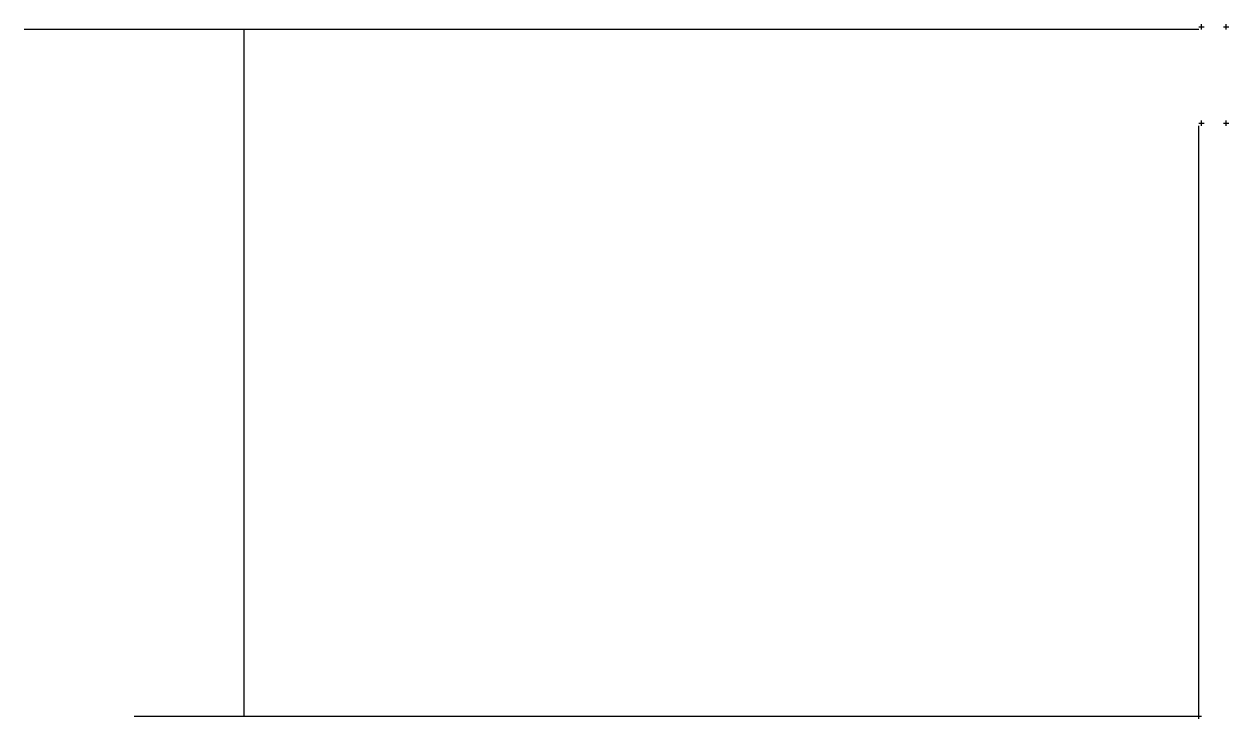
# Model space of a CAD drawing. Header units: millimetres. Extents: x -42.7 to 1.1, y -0.1 to 25.2.
import ezdxf

# ---------------------------------------------------------------- set-up
doc = ezdxf.new("R2010")
doc.units = ezdxf.units.MM
doc.header["$PDMODE"] = 2
doc.header["$PDSIZE"] = 0.1
doc.linetypes.add('Continuous2', pattern=[0])
doc.layers.add('Unnamed Level 1', color=1, linetype='Continuous')

msp = doc.modelspace()

# ---------------------------------------------------------------- linework, layer by layer
at = {"layer": 'Unnamed Level 1', "color": 176, "linetype": 'Continuous2', "lineweight": -3, "true_color": 0x000080}
for p, q in [((-38.737, 25), (-42.737, 25)), ((0, 25), (-38.737, 25)), ((-34.737, 25), (-34.737, 0)), ((0, 0), (0, 21.49)), ((-38.737, 0), (0, 0))]:
    msp.add_line(p, q, dxfattribs=at)
at = {"layer": 'Unnamed Level 1', "color": 150, "linetype": 'Continuous2', "lineweight": -3, "true_color": 0x0080ff}
for p in [(0.1, 25.1), (1, 25.1), (0.1, 21.59), (1, 21.59), (0, 0), (0, 0), (0, 0), (0, 0)]:
    msp.add_point(p, dxfattribs=at)

doc.saveas('drawing.dxf')
